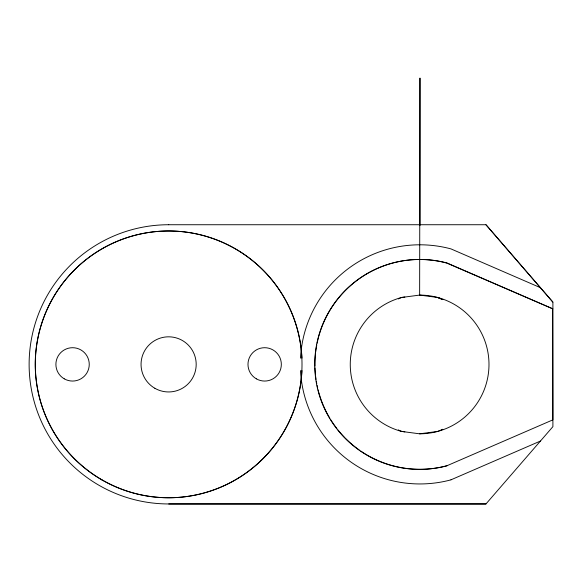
<?xml version="1.0" encoding="UTF-8"?>
<svg xmlns="http://www.w3.org/2000/svg" width="582" height="582" viewBox="0 0 582 582"><rect width="100%" height="100%" fill="white"/><g stroke="black" fill="none" stroke-linecap="round" stroke-linejoin="round"><path stroke-width="0.87" d="M399.085 298.53L398.328 298.842L401.682 297.453L419.644 295.089L419.971 78.032L420.066 225.358M552.602 308.94L552.842 419.869L446.816 465.804A104.935 104.935 0 0 1 314.724 364.441A104.935 104.935 0 0 1 446.816 263.086L552.849 308.853L447.063 263.006A104.935 104.935 0 0 0 318.776 336.36M168.715 503.968L485.955 503.961L552.9 426.657L552.9 302.094L485.977 224.732L168.715 224.739M450.963 479.823L540.394 441.061M442.036 429.611L442.793 429.298L437.591 431.451L419.637 433.816L401.675 431.451A69.36 69.36 0 0 1 401.675 297.453L404.846 297.038M485.955 224.739L552.849 302.116M540.322 287.632L450.963 248.9A119.586 119.586 0 0 0 300.487 358.141M485.955 503.961L168.736 503.954A139.615 139.615 0 0 1 29.122 364.339A139.615 139.615 0 0 1 168.736 224.732M401.311 297.606L401.696 297.497M419.637 295.089L437.591 297.453L442.793 299.606L437.591 297.453M401.311 431.291L404.846 431.866M399.085 430.374L398.328 430.054L401.682 431.451M450.97 479.844A119.586 119.586 0 0 1 300.487 370.589M447.056 465.716A104.935 104.935 0 0 1 368.195 455.67M367.431 455.233A104.935 104.935 0 0 1 360.709 451.006M359.247 449.988A104.935 104.935 0 0 1 345.701 438.559M345.082 437.94A104.935 104.935 0 0 1 338.026 429.996M336.927 428.592A104.935 104.935 0 0 1 330.838 419.848M329.914 418.342A104.935 104.935 0 0 1 318.776 392.363M318.543 391.519A104.935 104.935 0 0 1 318.107 389.824M317.692 388.107A104.935 104.935 0 0 1 317.125 385.517M316.775 383.771A104.935 104.935 0 0 1 316.317 381.145M316.048 379.384A104.935 104.935 0 0 1 315.699 376.729M315.502 374.961A104.935 104.935 0 0 1 315.029 367.882M314.986 366.114A104.935 104.935 0 0 1 315.502 353.761M315.699 351.994A104.935 104.935 0 0 1 316.775 344.951M317.125 343.205A104.935 104.935 0 0 1 318.543 337.204M419.629 295.089A69.36 69.36 0 0 1 488.989 364.456A69.36 69.36 0 0 1 419.629 433.816M301.956 370.581A133.387 133.387 0 0 1 100.228 478.819A133.387 133.387 0 0 1 100.228 249.889A133.387 133.387 0 0 1 301.956 358.126M256.32 378.824A16.674 16.674 0 0 0 281.332 364.383A16.674 16.674 0 0 0 256.32 349.942A16.674 16.674 0 0 0 256.32 378.824M154.834 388.259A27.565 27.565 0 0 0 196.185 364.383A27.565 27.565 0 0 0 154.834 340.514A27.565 27.565 0 0 0 154.834 388.259M101.923 479.903A133.387 133.387 0 0 0 302.007 364.383A133.387 133.387 0 0 0 101.923 248.863A133.387 133.387 0 0 0 101.923 479.903M64.238 378.824A16.674 16.674 0 0 0 89.25 364.383A16.674 16.674 0 0 0 64.238 349.942A16.674 16.674 0 0 0 64.238 378.824"/></g></svg>
